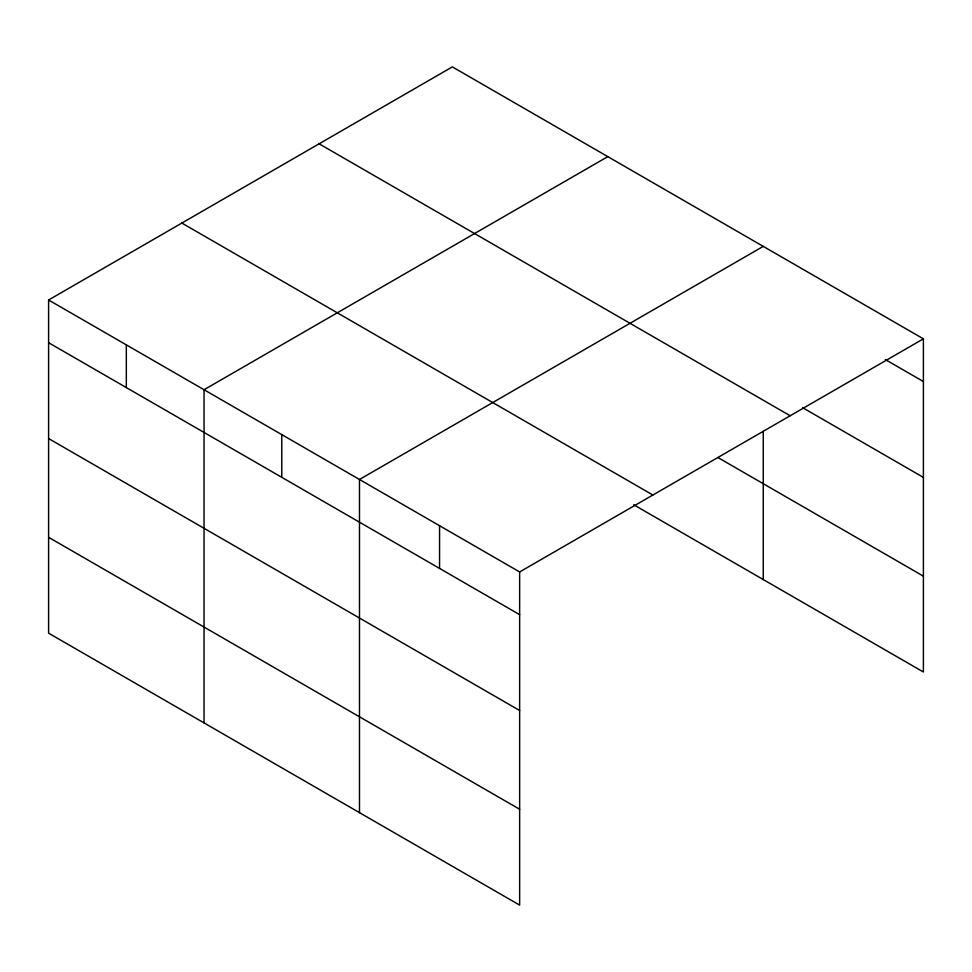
<?xml version="1.0" encoding="UTF-8"?>
<svg xmlns="http://www.w3.org/2000/svg" width="972" height="972" viewBox="0 0 972 972"><rect width="100%" height="100%" fill="white"/><g stroke="black" fill="none" stroke-linecap="round" stroke-linejoin="round"><path stroke-width="1.46" d="M48.6 299.996L519.643 571.949L519.643 905.114L48.6 633.161L48.6 299.996L452.357 66.886L923.4 338.839L923.4 672.004L633.708 504.76M607.804 156.626L204.047 389.736L204.047 722.913M763.251 246.378L359.482 479.488L359.482 812.653M519.643 571.949L923.4 338.839M885.334 359.567L923.4 381.546M802.629 407.681L923.4 477.398M319.12 143.807L790.163 415.761M717.907 457.52L923.4 576.153M181.837 223.062L652.88 495.015M48.6 342.703L519.643 614.656M48.6 438.554L519.643 710.508M48.6 537.309L519.643 809.263M763.251 431.325L763.251 579.543M439.563 525.718L439.563 568.426M281.771 434.606L281.771 477.325M126.324 344.866L126.324 387.585"/></g></svg>
